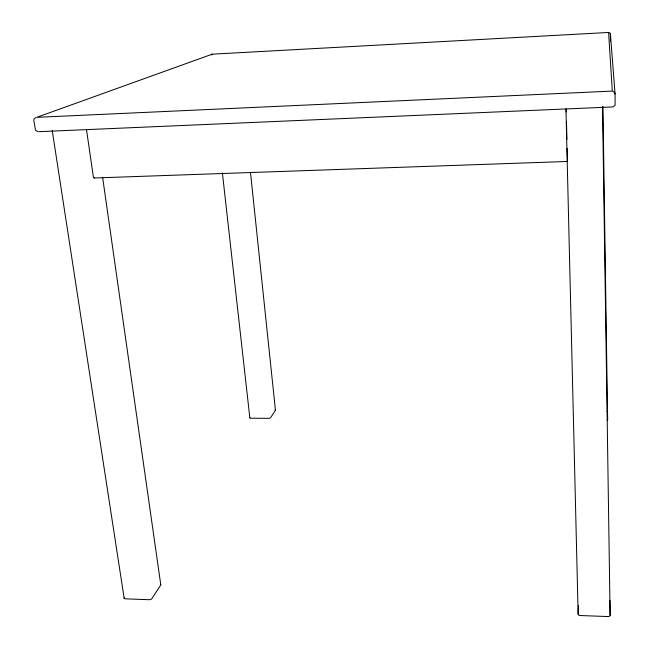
<?xml version="1.0" encoding="UTF-8"?>
<svg xmlns="http://www.w3.org/2000/svg" width="649" height="649" viewBox="0 0 649 649"><rect width="100%" height="100%" fill="white"/><g stroke="black" fill="none" stroke-linecap="round" stroke-linejoin="round"><path stroke-width="0.97" d="M609.849 600.244A2.272 1.217 3 0 1 609.93 600.56L610.117 615.357A2.32 1.274 3.2 0 1 607.813 616.55L580.401 615.544A2.296 1.266 2.3 0 1 578.145 614.189L578.429 605.371M610.449 41.633L610.344 33.537L609.062 32.45M211.363 54.946L211.923 54.216M94.267 177.988L567.526 161.463M35.914 117.542L34.072 118.97L33.813 120.235L35.533 130.4L38.145 131.723M613.2 106.931L615.106 105.268L615.065 94.008L610.409 33.991M39.013 131.674L612.502 106.947M613.005 91.241L614.684 92.637L615.065 94.008M567.51 161.512L567.129 148.337M52.236 130.554L124.146 598.2M86.52 129.784L93.237 176.122A2.369 0.998 86.2 0 0 94.527 177.94M102.607 177.274L160.757 584.635M222.404 173.064L249.833 417.753M250.498 172.464L275.444 410.249M566.179 108.927L566.253 111.961M566.496 122.069L566.91 139.243M565.944 109.089L578.145 614.189M602.953 106.485L607.61 419.692A1.671 0.665 0.5 0 1 607.123 420.154M602.499 106.493L610.117 615.357M607.61 419.692L607.513 411.953A1.647 0.641 0.4 0 0 607.018 411.498M160.595 584.392A2.125 1.047 -11.7 0 1 160.66 585.195L151.842 598.629A2.174 1.087 -12.2 0 1 149.083 599.708L125.468 598.84A2.174 1.071 -12.8 0 1 124.283 597.615M249.889 417.591A1.558 0.6 -7.1 0 0 250.944 418.224L268.686 418.329A1.566 0.6 -6.8 0 0 270.601 417.713L275.395 410.411A1.541 0.584 -6.6 0 0 274.998 409.884M212.191 54.183L36.758 117.339L612.299 91.087L608.6 32.458L212.191 54.183"/></g></svg>
